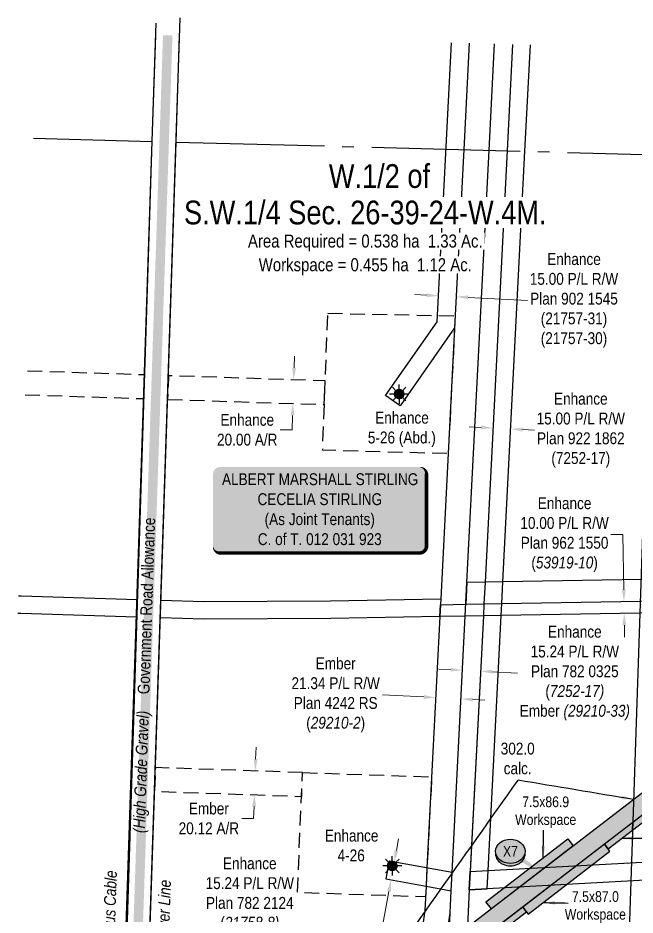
# Model space of a CAD drawing. Extents: x 338918 to 340950, y 5804543 to 5807337.
# Drawn here: x 339029 to 339550, y 5805643 to 5806399 of the extents above; entities that cross this region are included whole.
import ezdxf
from ezdxf.enums import TextEntityAlignment as Align

# ---------------------------------------------------------------- set-up
doc = ezdxf.new("R2010")
doc.units = 0
doc.header["$LTSCALE"] = 5
doc.header["$PDMODE"] = 34
doc.header["$PDSIZE"] = 0.03
doc.linetypes.add('foc-ACCESSROAD', pattern=[3.75, 2.5, -1.25])
doc.linetypes.add('foc-QUARTERLINE', pattern=[33, 25, -3, 2, -3])
doc.layers.get('Defpoints').update_dxf_attribs({"color": 9})
for name, color, linetype in [('AS-OWNER2', 7, 'Continuous'), ('AS-POWER', 104, 'foc-POWER'), ('AS-POWER-T', 104, 'Continuous'), ('AS-ROADS', 254, 'Continuous'), ('AS-TELEPHONE-T', 224, 'Continuous'), ('AS-TELUS', 224, 'foc-TEL'), ('C-AR', 13, 'foc-ACCESSROAD'), ('C-RW', 13, 'Continuous'), ('C-SYMBOL2', 7, 'Continuous'), ('C-WS', 13, 'foc-ACCESSROAD'), ('C-WS-S', 13, 'Continuous'), ('F-RW', 190, 'Continuous'), ('F-WS-S', 190, 'Continuous'), ('L-AREARQD2', 7, 'Continuous'), ('L-AREAWORK2', 5, 'Continuous'), ('L-BD', 7, 'Continuous'), ('L-QSEC', 8, 'foc-QUARTERLINE'), ('L-ROAD-T', 7, 'Continuous'), ('L-SEC', 7, 'Continuous'), ('L-TITLEDB', 4, 'Continuous'), ('P-CROSSINGS', 250, 'Continuous'), ('P-PROPOSED', 10, 'Continuous'), ('P-PROPOSED-H', 21, 'Continuous'), ('P-TEMP-H2', 41, 'Continuous'), ('P-TEMP-H3', 41, 'Continuous'), ('P-TEMP_WORKSPACE2', 46, 'Continuous'), ('P-TEMP_WORKSPACE3', 46, 'Continuous')]:
    doc.layers.add(name, color=color, linetype=linetype)
for name, color, linetype, lineweight in [('C-RW-T', 13, 'Continuous', 9), ('C-WS-T', 13, 'Continuous', 9), ('F-RW-T', 190, 'Continuous', 9), ('P-TEMP-T2', 46, 'Continuous', 18), ('T-TEXT', 48, 'Continuous', 18)]:
    doc.layers.add(name, color=color, linetype=linetype, lineweight=lineweight)
doc.styles.add('100L', font='ARIALN.TTF', dxfattribs={"height": 11})
doc.styles.add('175L', font='ARIALN.TTF', dxfattribs={"height": 20})
doc.styles.add('80', font='ARIALN.TTF', dxfattribs={"height": 10})
doc.styles.add('80CG', font='ARIALN.TTF', dxfattribs={"height": 10})
doc.styles.add('80L', font='ARIALN.TTF', dxfattribs={"height": 10})
doc.styles.add('80LS', font='ARIALNI.TTF', dxfattribs={"height": 10})
doc.styles.add('Crossing', font='ARIALN.TTF', dxfattribs={"height": 10})
doc.styles.add('foc-LtypeFont', font='ARIALN.TTF', dxfattribs={"height": 7.35})
doc.linetypes.add('foc-POWER', pattern='A,6,-1,["P",foc-LtypeFont,S=0.2,R=0,X=-0.625,Y=-0.75],-1.24,4', length=12.24)
doc.linetypes.add('foc-POWER-NOLINE', pattern='A,0,-4,["P",foc-LtypeFont,S=0.2,R=0,X=-0.625,Y=-0.75],-8.24', length=12.24)
doc.linetypes.add('foc-TEL', pattern='A,2,-1,["T",foc-LtypeFont,S=0.2,R=0,X=-0.425,Y=-0.75],-1.24,8', length=12.24)
doc.linetypes.add('foc-TEL-NOLINE', pattern='A,0,-2,["T",foc-LtypeFont,S=0.2,R=0,X=-0.425,Y=-0.75],-10.24', length=12.24)
doc.dimstyles.new('Compass 5 000', dxfattribs={"dimscale": 5, "dimtxt": 9, "dimasz": 2, "dimexe": 0.2, "dimexo": 0.0625, "dimgap": 0.5, "dimtad": 0, "dimtih": 1, "dimtoh": 1, "dimzin": 0, "dimdsep": 46, "dimtxsty": '80CG', "dimcen": 0.1, "dimse1": 1, "dimse2": 1, "dimclrd": 256, "dimclrt": 256, "dimaunit": 1, "dimadec": 4, "dimazin": 0, "dimtfac": 0.06, "dimtofl": 0, "dimtmove": 0, "dimatfit": 1, "dimfxl": 0.2, "dimtolj": 1, "dimtzin": 0, "dimlwd": -1, "dimarcsym": 0})

# ---------------------------------------------------------------- blocks, each defined once
blk = doc.blocks.new('*D390')
at = {"layer": 'C-RW-T', "transparency": 16777216}
for p, q in [((339373.88, 5806165.21), (339363.9, 5806165.72)), ((339408.84, 5806163.42), (339459.01, 5806160.85))]:
    blk.add_line(p, q, dxfattribs=at)
for points in [[(339373.97, 5806166.88), (339373.8, 5806163.55), (339383.87, 5806164.7)], [(339408.92, 5806165.09), (339408.75, 5806161.76), (339398.85, 5806163.93)]]:
    blk.add_solid(points, dxfattribs=at)
at = {"layer": 'Defpoints', "color": 0, "transparency": 16777216}
for p in [(339387.66, 5806238.67), (339402.64, 5806237.91), (339383.87, 5806164.7)]:
    blk.add_point(p, dxfattribs=at)
at = {"layer": 'C-RW-T', "transparency": 16777216, "insert": (339498.1, 5806160.85), "char_height": 10, "attachment_point": 5, "style": '80CG'}
blk.add_mtext('\\A1;Enhance\\P15.00 P/L R/W\\PPlan 902 1545\\P(21757-31)\\P(21757-30)', dxfattribs=at)
blk = doc.blocks.new('*D391')
at = {"layer": 'C-RW-T', "transparency": 16777216}
for p, q in [((339539.26, 5805963.34), (339529.26, 5805963.34)), ((339540.06, 5805916.93), (339539.26, 5805963.34)), ((339540.58, 5805886.94), (339540.75, 5805876.94))]:
    blk.add_line(p, q, dxfattribs=at)
for points in [[(339541.73, 5805916.96), (339538.39, 5805916.9), (339540.23, 5805906.93)], [(339542.24, 5805886.97), (339538.91, 5805886.91), (339540.4, 5805896.94)]]:
    blk.add_solid(points, dxfattribs=at)
at = {"layer": 'Defpoints', "color": 0, "transparency": 16777216}
for p in [(339635.96, 5805908.58), (339540.4, 5805896.94), (339636.14, 5805898.59)]:
    blk.add_point(p, dxfattribs=at)
at = {"layer": 'C-RW-T', "transparency": 16777216, "insert": (339490.17, 5805963.34), "char_height": 10, "attachment_point": 5, "style": '80CG'}
blk.add_mtext('\\A1;Enhance\\P10.00 P/L R/W\\PPlan 962 1550\\P({\\fArial Narrow|b0|i1|c0|p34;53919-10})', dxfattribs=at)
blk = doc.blocks.new('*D394')
at = {"layer": 'C-RW-T', "transparency": 16777216}
for p, q in [((339262.11, 5806103.87), (339262.44, 5806113.86)), ((339260.79, 5806063.89), (339260.39, 5806051.74)), ((339260.39, 5806051.74), (339250.39, 5806051.74))]:
    blk.add_line(p, q, dxfattribs=at)
for points in [[(339260.45, 5806103.92), (339263.78, 5806103.81), (339261.78, 5806093.87)], [(339259.12, 5806063.94), (339262.46, 5806063.83), (339261.12, 5806073.88)]]:
    blk.add_solid(points, dxfattribs=at)
at = {"layer": 'Defpoints', "color": 0, "transparency": 16777216}
for p in [(339197.07, 5806096.01), (339196.41, 5806076.02), (339261.12, 5806073.88)]:
    blk.add_point(p, dxfattribs=at)
at = {"layer": 'C-RW-T', "transparency": 16777216, "insert": (339222.65, 5806051.74), "char_height": 10, "attachment_point": 5, "style": '80CG'}
blk.add_mtext('\\A1;Enhance\\P20.00 A/R', dxfattribs=at)
blk = doc.blocks.new('*D395')
at = {"layer": 'C-RW-T', "transparency": 16777216}
for p, q in [((339229.73, 5805774.11), (339230.06, 5805784.1)), ((339228.37, 5805734.01), (339228.03, 5805724.01)), ((339228.03, 5805724.01), (339218.03, 5805724.01))]:
    blk.add_line(p, q, dxfattribs=at)
for points in [[(339228.06, 5805774.16), (339231.39, 5805774.05), (339229.39, 5805764.11)], [(339226.71, 5805734.07), (339230.04, 5805733.95), (339228.71, 5805744)]]:
    blk.add_solid(points, dxfattribs=at)
at = {"layer": 'Defpoints', "color": 0, "transparency": 16777216}
for p in [(339191.6, 5805765.39), (339190.92, 5805745.28), (339228.71, 5805744)]:
    blk.add_point(p, dxfattribs=at)
at = {"layer": 'C-RW-T', "transparency": 16777216, "insert": (339190.3, 5805724.01), "char_height": 10, "attachment_point": 5, "style": '80CG'}
blk.add_mtext('\\A1;Ember\\P20.12 A/R', dxfattribs=at)
blk = doc.blocks.new('*D410')
at = {"layer": 'Defpoints', "color": 0, "transparency": 16777216}
for p in [(339390.46, 5806000.1), (339411.77, 5805999.01), (339381.54, 5805825.95)]:
    blk.add_point(p, dxfattribs=at)
at = {"layer": 'F-RW-T', "transparency": 16777216}
for p, q in [((339371.55, 5805826.46), (339336.74, 5805828.25)), ((339412.83, 5805824.35), (339422.82, 5805823.84))]:
    blk.add_line(p, q, dxfattribs=at)
for points in [[(339371.64, 5805828.13), (339371.47, 5805824.8), (339381.54, 5805825.95)], [(339412.92, 5805826.01), (339412.75, 5805822.68), (339402.85, 5805824.86)]]:
    blk.add_solid(points, dxfattribs=at)
at = {"layer": 'F-RW-T', "transparency": 16777216, "insert": (339297.2, 5805828.25), "char_height": 10, "attachment_point": 5, "style": '80CG'}
blk.add_mtext('\\A1;Ember\\P21.34 P/L R/W\\PPlan 4242 RS\\P({\\fArial Narrow|b0|i1|c0|p34;29210-2})', dxfattribs=at)
blk = doc.blocks.new('*U369')
h = blk.add_hatch(color=59)
edge = h.paths.add_edge_path()
edge.add_line((-84, -37), (84, -37))
edge.add_arc((84, -31), 6, 270, 360)
edge.add_line((90, -31), (90, 29.5))
edge.add_arc((84, 29.5), 6, 0, 90)
edge.add_line((84, 35.5), (-84, 35.5))
edge.add_arc((-84, 29.5), 6, 90, 180)
edge.add_line((-90, 29.5), (-90, -31))
edge.add_arc((-84, -31), 6, 180, 270)
at = {"color": 1, "flags": 128}
blk.add_lwpolyline([(-84, -37, 3, 3, 0), (84, -37, 3, 3, 0.414214), (90, -31, 3, 3, 0), (90, 29.5, 3, 0, 0.414214), (84, 35.5, 0, 0, 0), (-84, 35.5, 0, 0, 0.414214), (-90, 29.5, 0, 0, 0), (-90, -31, 0, 3, 0.414214)], format="xyseb", close=True, dxfattribs=at)
blk.add_lwpolyline([(-72.52, -37.61, 0, 7.5, 0), (0, 0, 0, 0, 0)], format="xyseb", dxfattribs=at)
at = {"color": 1, "style": '80'}
blk.add_attdef('ENTER_TEXT_001', (-35.99, -5), '', height=10, dxfattribs=at)
blk = doc.blocks.new('GAS')
h = blk.add_hatch(color=255)
h.dxf.hatch_style = 1
edge = h.paths.add_edge_path()
edge.add_arc((0, 0), 0.9, 0, 360)
for p, q in [((0, 0.81), (0, 1.62)), ((-0.81, 0), (-1.62, 0)), ((-0.57, 0.57), (-1.14, 1.14)), ((0.57, 0.57), (1.14, 1.14)), ((1.62, 0), (0.81, 0)), ((-0.57, -0.57), (-1.14, -1.14)), ((0, -0.81), (0, -1.62)), ((1.14, -1.14), (0.57, -0.57))]:
    blk.add_line(p, q)
blk.add_circle((0, 0), 0.8)
blk = doc.blocks.new('*D377')
at = {"layer": 'C-RW-T', "transparency": 16777216}
for p, q in [((339394.1, 5805849.54), (339384.11, 5805850.05)), ((339429.29, 5805847.74), (339450.54, 5805846.65))]:
    blk.add_line(p, q, dxfattribs=at)
for points in [[(339394.18, 5805851.21), (339394.01, 5805847.88), (339404.09, 5805849.03)], [(339429.38, 5805849.4), (339429.21, 5805846.07), (339419.31, 5805848.25)]]:
    blk.add_solid(points, dxfattribs=at)
at = {"layer": 'Defpoints', "color": 0, "transparency": 16777216}
for p in [(339404.62, 5805859.46), (339419.84, 5805858.68), (339404.09, 5805849.03)]:
    blk.add_point(p, dxfattribs=at)
at = {"layer": 'C-RW-T', "transparency": 16777216, "insert": (339498.81, 5805846.65), "char_height": 10, "attachment_point": 5, "style": '80CG'}
blk.add_mtext('\\A1;Enhance\\P15.24 P/L R/W\\PPlan 782 0325\\P({\\fArial Narrow|b0|i1|c0|p34;7252-17)\\P}Ember{\\fArial Narrow|b0|i1|c0|p34; (29210-33)}', dxfattribs=at)
blk = doc.blocks.new('Gabd')
for p, q in [((0, 0.81), (0, 1.62)), ((-0.81, 0), (-1.62, 0)), ((1.62, 0), (0.81, 0)), ((0, -0.81), (0, -1.62))]:
    blk.add_line(p, q)
blk.add_circle((0, 0), 0.8)
blk = doc.blocks.new('xing2')
h = blk.add_hatch(color=50)
h.dxf.hatch_style = 1
edge = h.paths.add_edge_path()
edge.add_ellipse((0, 0), major_axis=(-12.5, 0), ratio=0.816297, start_angle=0, end_angle=360)
h = blk.add_hatch(color=250)
h.dxf.hatch_style = 1
edge = h.paths.add_edge_path()
edge.add_ellipse((0, -2.05), major_axis=(-12.5, 0), ratio=0.816297, start_angle=0, end_angle=180)
edge.add_line((12.5, -2.05), (12.5, 0))
edge.add_ellipse((0, 0), major_axis=(-12.5, 0), ratio=0.816297, start_angle=0, end_angle=180, ccw=False)
edge.add_line((-12.5, 0), (-12.5, -2.05))
at = {"color": 250}
blk.add_ellipse((0, 0), major_axis=(-12.5, 0), ratio=0.816297, dxfattribs=at)
blk.add_ellipse((0, -2.05), major_axis=(-12.5, 0), ratio=0.816297, start_param=0, end_param=3.141593, dxfattribs=at)
at = {"color": 250, "style": 'Crossing'}
blk.add_attdef('CROSSING', text='', height=9, dxfattribs=at).set_placement((0.09, 0.02), align=Align.MIDDLE_CENTER)
at = {"color": 250, "style": 'Crossing', "flags": 1}
for tag, p in [('OWNER', (0.09, -12.49)), ('DESCRIPTION', (0.09, -25.77)), ('LOCATION', (0.09, -39.3)), ('DWG_REF', (0.09, -52.84))]:
    blk.add_attdef(tag, text='', height=9, dxfattribs=at).set_placement(p, align=Align.MIDDLE_CENTER)
blk = doc.blocks.new('*D438')
at = {"layer": 'C-RW-T', "transparency": 16777216}
for p, q in [((339419.82, 5806053.75), (339409.83, 5806054.26)), ((339454.77, 5806051.96), (339464.76, 5806051.44))]:
    blk.add_line(p, q, dxfattribs=at)
for points in [[(339419.9, 5806055.41), (339419.73, 5806052.08), (339429.8, 5806053.23)], [(339454.86, 5806053.62), (339454.69, 5806050.29), (339444.78, 5806052.47)]]:
    blk.add_solid(points, dxfattribs=at)
at = {"layer": 'Defpoints', "color": 0, "transparency": 16777216}
for p in [(339429.82, 5806053.53), (339444.78, 5806052.47), (339444.8, 5806052.76)]:
    blk.add_point(p, dxfattribs=at)
at = {"layer": 'C-RW-T', "transparency": 16777216, "insert": (339503.84, 5806051.44), "char_height": 10, "attachment_point": 5, "style": '80CG'}
blk.add_mtext('\\A1;Enhance\\P15.00 P/L R/W\\PPlan 922 1862\\P(7252-17)', dxfattribs=at)

msp = doc.modelspace()

# ---------------------------------------------------------------- hatches: boundary and pattern name
at = {"layer": 'P-PROPOSED-H'}
h = msp.add_hatch(color=256, dxfattribs=at)
h.dxf.hatch_style = 1
h.paths.add_polyline_path([(339305.892, 5805484.783), (339307.27, 5805554.788), (340074.13, 5806144.215), (340083.271, 5806132.322), (339322.125, 5805547.287), (339320.884, 5805484.391)])
at = {"layer": 'P-TEMP-H2'}
h = msp.add_hatch(color=256, dxfattribs=at)
h.dxf.hatch_style = 1
h.paths.add_polyline_path([(339547.608, 5805720.598), (339523.849, 5805702.336), (339526.896, 5805698.372), (339547.39, 5805714.124)])
h = msp.add_hatch(color=256, dxfattribs=at)
h.dxf.hatch_style = 1
h.paths.add_polyline_path([(339423.863, 5805653.863), (339492.793, 5805706.845), (339497.364, 5805700.899), (339428.433, 5805647.917)])
h = msp.add_hatch(color=256, dxfattribs=at)
h.dxf.hatch_style = 1
h.paths.add_polyline_path([(339454.917, 5805649.354), (339459.487, 5805643.408), (339528.419, 5805696.39), (339523.849, 5805702.336)])
h = msp.add_hatch(color=256, dxfattribs=at)
h.dxf.hatch_style = 1
h.paths.add_polyline_path([(339454.917, 5805649.354), (339345.906, 5805565.565), (339348.953, 5805561.601), (339457.964, 5805645.39)])
at = {"layer": 'P-TEMP-H3'}
h = msp.add_hatch(color=256, dxfattribs=at)
h.dxf.hatch_style = 1
h.paths.add_polyline_path([(339547.39, 5805714.124), (339761.721, 5805878.864), (339758.674, 5805882.829), (339547.608, 5805720.598)])

# ---------------------------------------------------------------- linework, layer by layer
at = {"layer": 'AS-POWER', "linetype": 'foc-POWER-NOLINE', "flags": 128}
msp.add_lwpolyline([(339105.287, 5804565.199), (339135.328, 5805469.107), (339166.147, 5806399.034)], dxfattribs=at)
at = {"layer": 'AS-ROADS', "const_width": 7.998, "flags": 128}
msp.add_lwpolyline([(339095.229, 5804565.4), (339098.537, 5804665.091), (339126.333, 5805469.265, 0.0135791), (339126.337, 5805469.811), (339125.945, 5805489.62), (339152.634, 5806294.714), (339155.61, 5806384.353)], format="xyb", dxfattribs=at)
at = {"layer": 'AS-TELUS', "linetype": 'foc-TEL-NOLINE', "flags": 128}
msp.add_lwpolyline([(339085.176, 5804565.733), (339088.485, 5804665.431), (339116.281, 5805469.612), (339142.582, 5806295.047), (339145.887, 5806394.61)], dxfattribs=at)
at = {"layer": 'C-AR', "flags": 128}
msp.add_lwpolyline([(339035.436, 5806081.343), (339135.388, 5806078.04), (339136.051, 5806098.029), (339036.096, 5806101.332)], dxfattribs=at)
for points in [[(339155.494, 5806077.375), (339287.631, 5806073.008), (339288.385, 5806092.994), (339156.149, 5806097.364)], [(339269.244, 5805762.766), (339145.199, 5805766.957), (339144.52, 5805746.848), (339268.564, 5805742.657)]]:
    msp.add_lwpolyline(points, close=True, dxfattribs=at)
at = {"layer": 'C-RW', "flags": 128}
for points in [[(339409.799, 5806377.67), (339405.217, 5806288.107), (339397.504, 5806137.666), (339351.442, 5806072.073), (339339.165, 5806080.689), (339382.746, 5806142.749), (339394.798, 5806378.064)], [(339446.372, 5806376.708), (339441.791, 5806287.141), (339423.141, 5805923.202), (339422.206, 5805904.903), (339421.695, 5805894.895), (339410.645, 5805679.204), (339409.865, 5805663.906), (339405.301, 5805565.171), (339404.836, 5805554.781), (339401.577, 5805482.165), (339386.341, 5805482.566), (339389.432, 5805551.473), (339389.899, 5805561.862), (339393.606, 5805644.324), (339394.565, 5805663.082), (339395.349, 5805678.422), (339406.422, 5805894.632), (339407.869, 5805922.939), (339426.552, 5806287.544), (339431.133, 5806377.109)], [(339446.371, 5806376.708), (339441.791, 5806287.141), (339423.141, 5805923.202), (339422.206, 5805904.903), (339421.695, 5805894.895), (339409.865, 5805663.906), (339424.925, 5805664.718), (339425.708, 5805680.018), (339436.727, 5805895.155), (339437.238, 5805905.161), (339438.173, 5805923.462), (339456.791, 5806286.745), (339461.371, 5806376.314)], [(339029.841, 5805911.824), (339032.13, 5805911.747), (339129.813, 5805908.735), (339129.315, 5805893.749), (339031.643, 5805896.771), (339029.347, 5805896.847)]]:
    msp.add_lwpolyline(points, dxfattribs=at)
for points in [[(339149.904, 5805908.169), (339186.155, 5805906.966), (339292.798, 5805907.612), (339385.808, 5805909.276), (339385.041, 5805894.264), (339293.033, 5805892.619), (339185.956, 5805891.971), (339149.41, 5805893.183)], [(339861.6, 5805897.129), (340756.401, 5805724.223), (340756.047, 5805714.105), (339857.269, 5805887.744), (339836.989, 5805891.656), (339787.51, 5805901.198), (339436.727, 5805895.155), (339421.695, 5805894.895), (339406.422, 5805894.632), (339385.041, 5805894.264), (339385.552, 5805904.271), (339406.932, 5805904.64), (339422.206, 5805904.903), (339437.238, 5805905.161), (339788.379, 5805911.209), (339841.299, 5805901.006)], [(339848.681, 5805686.252), (339723.057, 5805680.896), (339424.925, 5805664.718), (339409.865, 5805663.906), (339410.645, 5805679.204), (339425.708, 5805680.018), (339722.317, 5805696.12), (339849.197, 5805701.522), (340195.889, 5805716.348), (340196.54, 5805701.122)], [(339395.349, 5805678.422), (339342.262, 5805688.103), (339339.534, 5805673.115), (339373.401, 5805666.941), (339394.565, 5805663.082)]]:
    msp.add_lwpolyline(points, close=True, dxfattribs=at)
at = {"layer": 'C-RW-T'}
msp.add_line((339348.419, 5805697.145), (339350.213, 5805706.982), dxfattribs=at)
msp.add_lwpolyline([(339342.1, 5805662.482), (339334.546, 5805621.053), (339274.41, 5805621.053)], dxfattribs=at)
for points in [[(339346.779, 5805697.444), (339350.059, 5805696.846), (339346.626, 5805687.307)], [(339340.46, 5805662.781), (339343.739, 5805662.184), (339343.893, 5805672.32)]]:
    msp.add_solid(points, dxfattribs=at)
at = {"layer": 'C-WS', "flags": 128}
for points in [[(339290.531, 5806149.966), (339398.028, 5806147.882), (339392.073, 5806031.605), (339286.179, 5806034.472)], [(339269.244, 5805762.766), (339378.117, 5805759.087), (339372.935, 5805657.843), (339264.938, 5805661.494)]]:
    msp.add_lwpolyline(points, close=True, dxfattribs=at)
at = {"layer": 'F-RW', "flags": 128}
for points in [[(339409.798, 5806377.67), (339405.217, 5806288.107), (339397.504, 5806137.666), (339385.808, 5805909.276), (339385.552, 5805904.271), (339385.041, 5805894.264), (339374.183, 5805682.282), (339373.401, 5805666.941), (339372.351, 5805646.422), (339359.022, 5805555.229), (339357.469, 5805544.607), (339348.55, 5805483.561), (339370.03, 5805482.996), (339393.606, 5805644.324), (339394.565, 5805663.082), (339395.349, 5805678.422), (339406.422, 5805894.632), (339407.869, 5805922.939), (339426.552, 5806287.544), (339431.133, 5806377.109)], [(339869.466, 5805914.196), (339849.186, 5805918.109), (339789.987, 5805929.55), (339438.173, 5805923.462), (339423.141, 5805923.202), (339407.869, 5805922.939), (339406.932, 5805904.64), (339422.206, 5805904.903), (339437.238, 5805905.161), (339788.379, 5805911.209), (339841.299, 5805901.006), (339861.6, 5805897.129), (340756.401, 5805724.223), (340757.05, 5805742.731), (339869.464, 5805914.19)]]:
    msp.add_lwpolyline(points, dxfattribs=at)
at = {"layer": 'L-QSEC'}
for p, q in [((339042.572, 5806297.556), (339142.578, 5806294.911)), ((339162.688, 5806294.379), (339968.574, 5806273.067))]:
    msp.add_line(p, q, dxfattribs=at)
at = {"layer": 'L-SEC'}
for p, q in [((339142.582, 5806295.047), (339145.556, 5806384.617)), ((339162.688, 5806294.379), (339165.666, 5806384.089)), ((339115.882, 5805489.687), (339142.582, 5806295.047)), ((339135.995, 5805489.22), (339162.688, 5806294.38))]:
    msp.add_line(p, q, dxfattribs=at)
at = {"layer": 'L-TITLEDB', "color": 4, "flags": 128}
msp.add_lwpolyline([(339557.773, 5806022.56), (339539.463, 5805478.683)], dxfattribs=at)
at = {"layer": 'P-CROSSINGS', "color": 250, "flags": 128}
msp.add_lwpolyline([(339475.045, 5805674.772, 0, 5.999, 0), (339444.531, 5805696.338, 0, 0, 0)], format="xyseb", dxfattribs=at)
at = {"layer": 'P-PROPOSED'}
msp.add_lwpolyline([(339305.892, 5805484.783), (339307.27, 5805554.788), (340074.13, 5806144.215), (340083.271, 5806132.322), (339322.125, 5805547.287), (339320.884, 5805484.391)], close=True, dxfattribs=at)
at = {"layer": 'P-TEMP_WORKSPACE2', "flags": 128}
for points in [[(339547.608, 5805720.598), (339523.849, 5805702.336), (339526.896, 5805698.372), (339547.39, 5805714.124)], [(339454.917, 5805649.354), (339345.906, 5805565.565), (339348.953, 5805561.601), (339457.964, 5805645.39)]]:
    msp.add_lwpolyline(points, close=True, dxfattribs=at)
at = {"layer": 'P-TEMP_WORKSPACE2'}
for points in [[(339423.863, 5805653.863), (339492.793, 5805706.845), (339497.364, 5805700.899), (339428.433, 5805647.917)], [(339454.917, 5805649.354), (339459.487, 5805643.408), (339528.419, 5805696.39), (339523.849, 5805702.336)]]:
    msp.add_lwpolyline(points, close=True, dxfattribs=at)
at = {"layer": 'P-TEMP_WORKSPACE3', "flags": 128}
msp.add_lwpolyline([(339547.39, 5805714.124), (339761.721, 5805878.864), (339758.674, 5805882.829), (339547.608, 5805720.598), (339547.39, 5805714.124)], close=True, dxfattribs=at)

# ---------------------------------------------------------------- block references
at = {"layer": 'AS-OWNER2'}
ref = msp.add_blockref('*U369', (339283.779, 5805984.84), dxfattribs=dict(at, xscale=1.000223049740091, yscale=1.000223049740091, zscale=1.000223049740091))
ref.add_attrib('ENTER_TEXT_001', 'ALBERT MARSHALL STIRLING', (339201.36, 5806005.104), dxfattribs={"layer": '0', "color": 1, "height": 10.00223, "style": '80'})
ref.add_attrib('ENTER_TEXT_002', 'CECELIA STIRLING', (339231.329, 5805988.256), dxfattribs={"layer": '0', "color": 1, "height": 10.00223, "style": '80'})
ref.add_attrib('ENTER_TEXT_003', '(As Joint Tenants)', (339237.289, 5805971.415), dxfattribs={"layer": '0', "color": 1, "height": 10.00223, "style": '80'})
ref.add_attrib('ENTER_TEXT_004', 'C. of T. 012 031 923', (339231.537, 5805954.567), dxfattribs={"layer": '0', "color": 1, "height": 10.00223, "style": '80'})
at = {"layer": 'C-WS-S'}
for p, xscale, yscale, zscale in [((339350.753, 5806081.882), 4.998899999999998, 4.998899999999998, 4.998899999999998), ((339344.918, 5805683.998), 5.001115248700454, 5.001115248700454, 5.001115248700454)]:
    msp.add_blockref('GAS', p, dxfattribs=dict(at, xscale=xscale, yscale=yscale, zscale=zscale))
at = {"layer": 'F-WS-S', "color": 5, "xscale": 4.999999999999995, "yscale": 4.999999999999995, "zscale": 4.999999999999995}
msp.add_blockref('Gabd', (339350.753, 5806081.882), dxfattribs=at)
at = {"layer": 'P-CROSSINGS', "xscale": 0.99978, "yscale": 0.99978, "zscale": 0.99978}
msp.add_blockref('xing2', (339444.442, 5805696.318), dxfattribs=at).add_auto_attribs({'CROSSING': 'X7'})

# ---------------------------------------------------------------- texts
at = {"layer": 'AS-TELEPHONE-T', "insert": (339099.549, 5805583.018), "char_height": 10.00223, "attachment_point": 1, "rotation": 88.087005, "style": '80L'}
msp.add_mtext_dynamic_manual_height_columns('{\\fArial Narrow|b0|i1|c0|p34;Buried Telus Cable}', width=97.21367, gutter_width=49.989, heights=[0], dxfattribs=at)
at = {"layer": 'C-RW-T', "insert": (339224.78, 5805651.326), "char_height": 10, "attachment_point": 5, "style": '80CG'}
msp.add_mtext('\\A1;Enhance\\P15.24 P/L R/W\\PPlan 782 2124\\P({\\fArial Narrow|b0|i1|c0|p34;21758-8)\\PEmber (53248-3)}', dxfattribs=at)
at = {"layer": 'C-WS-T', "char_height": 10, "attachment_point": 1, "style": '175L'}
for s, width, insert in [('\\pi6.4512;Enhance\\P\\pi0.28475;5-26 (Abd.)', 56.7223, (339324.044, 5806066.935)), ('\\pi0.49862;Enhance\\P\\pi11.283;4-26', 44.81715, (339287.53, 5805714.559))]:
    msp.add_mtext_dynamic_manual_height_columns(s, width=width, gutter_width=99.978, heights=[0], dxfattribs=dict(at, insert=insert))
at = {"layer": 'L-BD', "insert": (339450.656, 5805787.951), "char_height": 9.9978, "width": 28.19748, "attachment_point": 2, "style": '80L'}
msp.add_mtext('302.0\\Pcalc.', dxfattribs=at)
at = {"layer": 'L-ROAD-T', "style": '80L'}
msp.add_text('Government Road Allowance', height=10, rotation=88.11242, dxfattribs=at).set_placement((339137.629, 5805903.265), align=Align.MIDDLE_CENTER)
at = {"layer": 'P-TEMP-T2', "char_height": 8.99802, "attachment_point": 5, "style": '80CG'}
for s, insert in [('\\A1;7.5x86.9\\PWorkspace', (339474.236, 5805729.22)), ('\\A1;7.5x87.0\\PWorkspace', (339516.128, 5805649.347))]:
    msp.add_mtext(s, dxfattribs=dict(at, insert=insert))
at = {"layer": 'T-TEXT', "style": '80LS'}
msp.add_text('(High Grade Gravel)', height=10, rotation=88.11242, dxfattribs=at).set_placement((339133.018, 5805763.341), align=Align.MIDDLE_CENTER)

# ---------------------------------------------------------------- dimensions: what is measured, and where the dimension line sits
at = {"layer": 'C-RW-T'}
for base, p1, p2, angle, text, picture, middle in [((339383.871, 5806164.701), (339402.643, 5806237.905), (339387.662, 5806238.673), 177.066257, 'Enhance\\P15.00 P/L R/W\\PPlan 902 1545\\P(21757-31)\\P(21757-30)', '*D390', (339498.097, 5806160.85)), ((339444.784, 5806052.467), (339429.82, 5806053.527), (339444.799, 5806052.759), 357.066332, 'Enhance\\P15.00 P/L R/W\\PPlan 922 1862\\P(7252-17)', '*D438', (339503.844, 5806051.443)), ((339261.12, 5806073.884), (339197.074, 5806096.012), (339196.414, 5806076.023), 268.10718, 'Enhance\\P20.00 A/R', '*D394', (339222.653, 5806051.744)), ((339540.405, 5805896.941), (339635.964, 5805908.584), (339636.136, 5805898.59), 270.987003, 'Enhance\\P10.00 P/L R/W\\PPlan 962 1550\\P({\\fArial Narrow|b0|i1|c0|p34;53919-10})', '*D391', (339490.175, 5805963.343)), ((339228.71, 5805744.004), (339191.603, 5805765.389), (339190.924, 5805745.28), 268.065025, 'Ember\\P20.12 A/R', '*D395', (339190.299, 5805724.01))]:
    dim = msp.add_linear_dim(base=base, p1=p1, p2=p2, angle=angle, text=text, dimstyle='Compass 5 000', dxfattribs=at)
    dim.commit()
    dim.dimension.update_dxf_attribs({"geometry": picture, "text_midpoint": middle, "dimtype": 161})
at = {"layer": 'C-RW-T', "color": 5}
dim = msp.add_linear_dim(base=(339404.087, 5805849.029), p1=(339419.839, 5805858.677), p2=(339404.621, 5805859.457), angle=177.068089, text='Enhance\\P15.24 P/L R/W\\PPlan 782 0325\\P({\\fArial Narrow|b0|i1|c0|p34;7252-17)\\P}Ember{\\fArial Narrow|b0|i1|c0|p34; (29210-33)}', dimstyle='Compass 5 000', dxfattribs=at)
dim.commit()
dim.dimension.update_dxf_attribs({"geometry": '*D377', "text_midpoint": (339498.81, 5805846.65), "dimtype": 161})
at = {"layer": 'F-RW-T'}
dim = msp.add_linear_dim(base=(339381.54, 5805825.952), p1=(339411.766, 5805999.006), p2=(339390.459, 5806000.098), angle=177.068254, text='Ember\\P21.34 P/L R/W\\PPlan 4242 RS\\P({\\fArial Narrow|b0|i1|c0|p34;29210-2})', dimstyle='Compass 5 000', dxfattribs=at)
dim.commit()
dim.dimension.update_dxf_attribs({"geometry": '*D410', "text_midpoint": (339297.2, 5805828.246), "dimtype": 161})

# ---------------------------------------------------------------- leaders
at = {"layer": 'L-BD', "path_type": 1}
for points in [[(339312.034, 5805559.981), (339450.958, 5805756.297)], [(339548.262, 5805740.02), (339450.958, 5805756.297)]]:
    msp.add_leader(points, dimstyle='Compass 5 000', override={"dimgap": 0.5, "dimtad": 0}, dxfattribs=at)
at = {"layer": 'P-TEMP-T2', "path_type": 1}
for points in [[(339472.051, 5805690.902), (339472.485, 5805714.218)], [(339538.596, 5805707.366), (339573.948, 5805707.366)], [(339472.087, 5805653.092), (339493.132, 5805652.745)]]:
    msp.add_leader(points, dimstyle='Compass 5 000', override={"dimgap": 0.5, "dimtad": 0}, dxfattribs=at)

# ---------------------------------------------------------------- next in the draw order: texts
at = {"layer": 'AS-POWER-T', "insert": (339144.568, 5805559.528), "char_height": 10.00223, "attachment_point": 1, "rotation": 88.089438, "style": '80L', "bg_fill": 2}
msp.add_mtext_dynamic_manual_height_columns('\\pi0.30141;{\\fArial Narrow|b0|i1|c0|p34;Fortis O/H Power Line}', width=112.47634, gutter_width=49.989, heights=[0], dxfattribs=at)
at = {"layer": 'C-SYMBOL2', "color": 3, "attachment_point": 8, "style": '175L', "bg_fill": 3, "box_fill_scale": 1.15, "bg_fill_color": 256, "bg_fill_true_color": 256, "bg_fill_transparency": 0}
for s, insert, char_height, width in [('W.1/2 of', (339334.104, 5806255.446), 20.0045, 86.39935), ('S.W.1/4 Sec. 26-39-24-W.4M.', (339322.149, 5806224.693), 20.00446, 303.92398)]:
    msp.add_mtext(s, dxfattribs=dict(at, insert=insert, char_height=char_height, width=width))
at = {"layer": 'L-AREARQD2', "color": 5, "insert": (339322.164, 5806216.428), "char_height": 10.99758, "width": 197.89643, "attachment_point": 2, "style": '100L', "bg_fill": 3, "box_fill_scale": 1.15, "bg_fill_color": 256, "bg_fill_true_color": 256, "bg_fill_transparency": 0}
msp.add_mtext('Area Required = 0.538 ha  1.33 Ac.', dxfattribs=at)
at = {"layer": 'L-AREAWORK2', "color": 5, "insert": (339322.149, 5806196.433), "char_height": 10.99758, "width": 179.66715, "attachment_point": 2, "style": '100L', "bg_fill": 3, "box_fill_scale": 1.15, "bg_fill_color": 256, "bg_fill_true_color": 256, "bg_fill_transparency": 0}
msp.add_mtext('Workspace = 0.455 ha  1.12 Ac.', dxfattribs=at)

doc.saveas('drawing.dxf')
